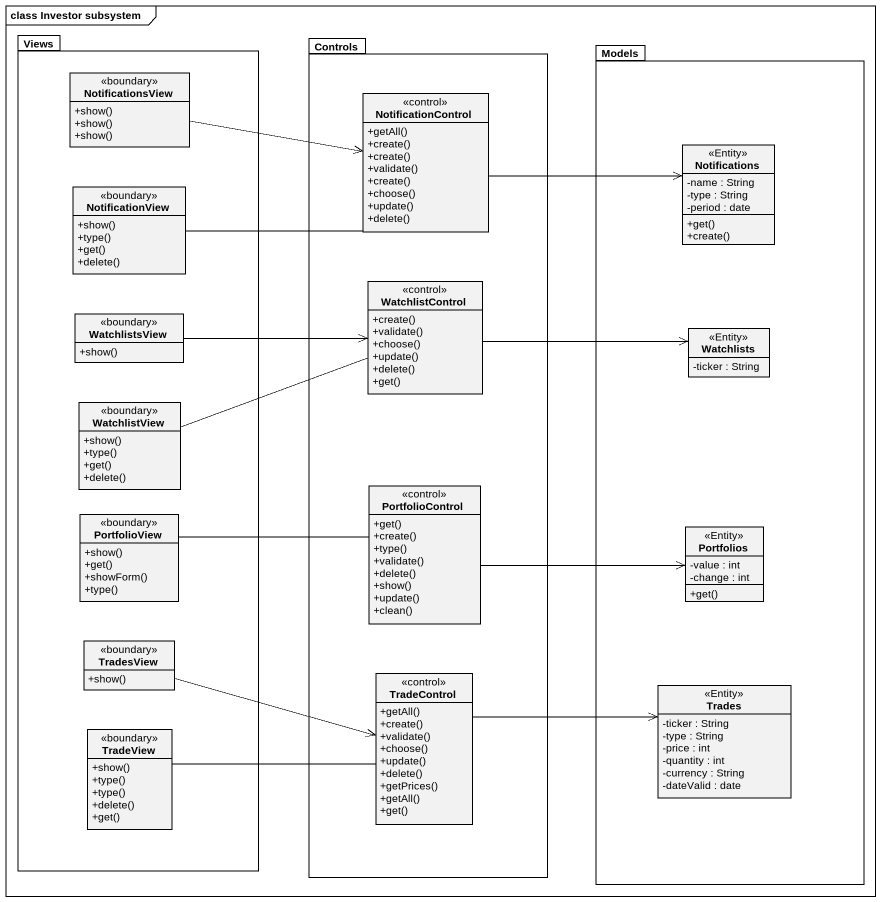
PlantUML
@startuml
mainframe class Investor subsystem
hide circle
hide empty members
skinparam classAttributeIconSize 0
package Views {
  class NotificationsView <<boundary>> {
    +show()
    +show()
    +show()
  }
  class NotificationView <<boundary>> {
    +show()
    +type()
    +get()
    +delete()
  }
  class WatchlistsView <<boundary>> {
    +show()
  }
  class WatchlistView <<boundary>> {
    +show()
    +type()
    +get()
    +delete()
  }
  class PortfolioView <<boundary>> {
    +show()
    +get()
    +showForm()
    +type()
  }
  class TradesView <<boundary>> {
    +show()
  }
  class TradeView <<boundary>> {
    +show()
    +type()
    +type()
    +delete()
    +get()
  }
}
package Controls {
  class NotificationControl <<control>> {
    +getAll()
    +create()
    +create()
    +validate()
    +create()
    +choose()
    +update()
    +delete()
  }
  class WatchlistControl <<control>> {
    +create()
    +validate()
    +choose()
    +update()
    +delete()
    +get()
  }
  class PortfolioControl <<control>> {
    +get()
    +create()
    +type()
    +validate()
    +delete()
    +show()
    +update()
    +clean()
  }
  class TradeControl <<control>> {
    +getAll()
    +create()
    +validate()
    +choose()
    +update()
    +delete()
    +getPrices()
    +getAll()
    +get()
  }
}
package Models {
  class Notifications <<Entity>> {
    -name : String
    -type : String
    -period : date
    +get()
    +create()
  }
  class Watchlists <<Entity>> {
    -ticker : String
  }
  class Portfolios <<Entity>> {
    -value : int
    -change : int
    +get()
  }
  class Trades <<Entity>> {
    -ticker : String
    -type : String
    -price : int
    -quantity : int
    -currency : String
    -dateValid : date
  }
}
NotificationsView -right-> NotificationControl
NotificationControl -right-> Notifications
NotificationControl -left- NotificationView
WatchlistControl -right-> Watchlists
WatchlistsView -right-> WatchlistControl
WatchlistView -right- WatchlistControl
PortfolioView -right- PortfolioControl
PortfolioControl -right-> Portfolios
TradesView -right-> TradeControl
TradeControl -right-> Trades
TradeView -right- TradeControl
@enduml
